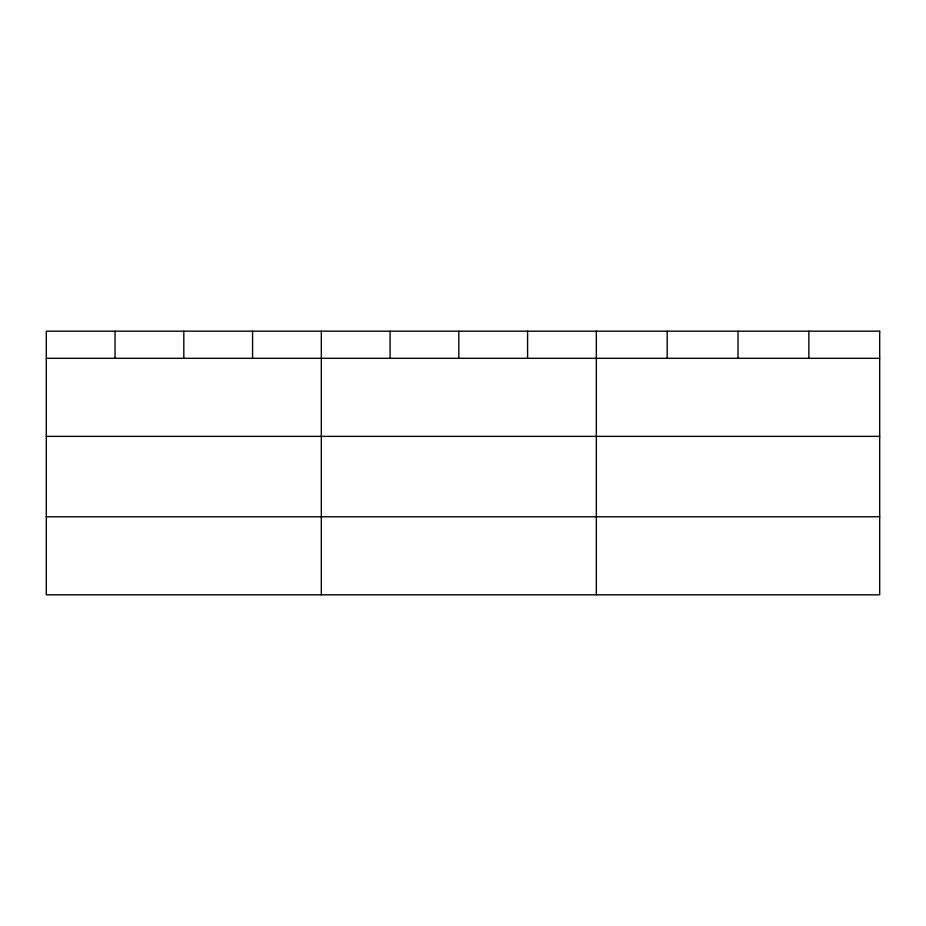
<?xml version="1.0" encoding="UTF-8"?>
<svg xmlns="http://www.w3.org/2000/svg" width="926" height="926" viewBox="0 0 926 926"><rect width="100%" height="100%" fill="white"/><g stroke="black" fill="none" stroke-linecap="round" stroke-linejoin="round"><path stroke-width="1.39" d="M46.3 358.316L879.7 358.316M46.3 436.366L879.7 436.366M46.3 516.777L879.7 516.777M808.861 331.184L808.861 358.316M738.022 331.184L738.022 358.316M667.183 331.184L667.183 358.316M596.344 331.184L596.344 594.816M527.588 331.184L527.588 358.316M458.833 331.184L458.833 358.316M390.077 331.184L390.077 358.316M321.322 331.184L321.322 594.816M252.566 331.184L252.566 358.316M183.811 331.184L183.811 358.316M115.056 331.184L115.056 358.316M879.7 331.184L46.3 331.184L46.3 594.816L879.7 594.816L879.7 331.184"/></g></svg>
